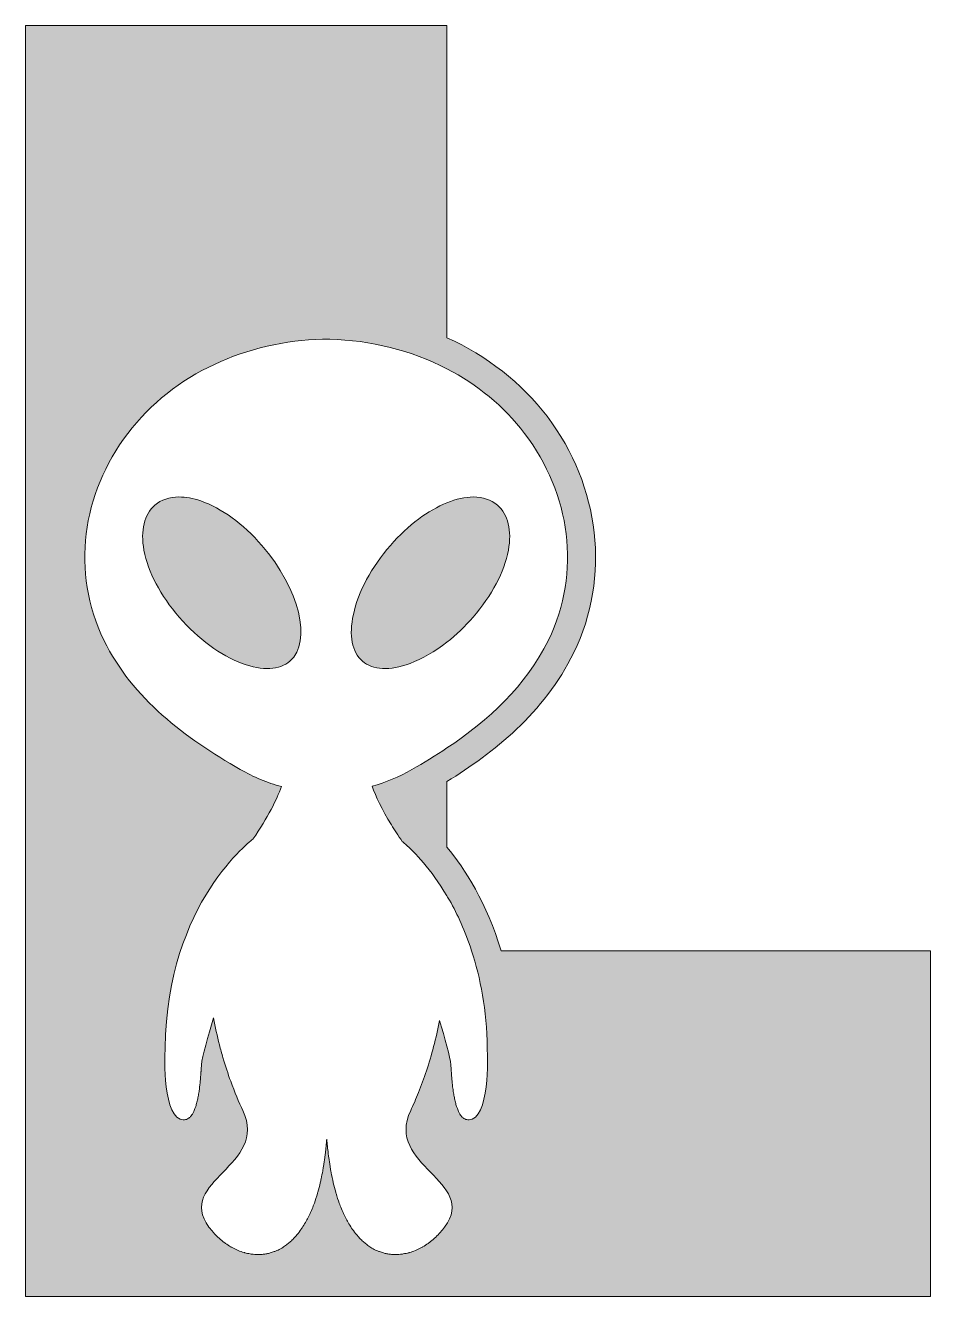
# Model space of a CAD drawing. Header units: millimetres. Extents: x -157 to -37, y -81 to 88.
import ezdxf

# ---------------------------------------------------------------- set-up
doc = ezdxf.new("R2010")
doc.units = ezdxf.units.MM
doc.header["$MEASUREMENT"] = 0
doc.layers.add('Layer 1', color=7, linetype='Continuous', lineweight=0)

# ---------------------------------------------------------------- blocks, each defined once
blk = doc.blocks.new('Block_0')
at = {"layer": 'Layer 1', "transparency": 33554687}
h = blk.add_hatch(color=7, dxfattribs=at)
h.dxf.hatch_style = 2
edge = h.paths.add_edge_path()
edge.add_spline(control_points=[(-90.47, 33.54), (-84.39, 25.52), (-82.88, 15.13), (-87.31, 6.06), (-90.28, -0.04), (-95.25, -4.56), (-100.77, -8.25), (-102.29, -9.26), (-103.84, -10.21), (-105.42, -11.11), (-107.15, -12.1), (-108.92, -12.83), (-110.71, -13.33), (-110.22, -14.71), (-109.42, -16.41), (-108.15, -18.48), (-107.73, -19.16), (-107.25, -19.89), (-106.72, -20.66), (-106.6, -20.76), (-106.45, -20.89), (-106.27, -21.05), (-105.12, -22.08), (-102.9, -24.33), (-100.77, -27.91), (-100.66, -28.11), (-100.54, -28.28), (-100.42, -28.49), (-99.36, -30.36), (-98.34, -32.6), (-97.5, -35.19), (-96.32, -38.78), (-95.49, -43.05), (-95.43, -48.09), (-95.43, -48.09), (-94.93, -56.55), (-97.42, -57.55), (-97.56, -57.6), (-97.69, -57.63), (-97.82, -57.64), (-97.84, -57.64), (-97.86, -57.65), (-97.88, -57.65), (-97.97, -57.65), (-98.05, -57.64), (-98.14, -57.62), (-98.18, -57.61), (-98.23, -57.61), (-98.27, -57.6), (-98.36, -57.56), (-98.45, -57.51), (-98.53, -57.46), (-98.55, -57.44), (-98.58, -57.43), (-98.6, -57.42), (-98.7, -57.34), (-98.8, -57.24), (-98.89, -57.13), (-98.91, -57.09), (-98.94, -57.05), (-98.96, -57.01), (-99.02, -56.92), (-99.08, -56.84), (-99.14, -56.74), (-99.17, -56.68), (-99.19, -56.62), (-99.22, -56.55), (-99.27, -56.46), (-99.31, -56.37), (-99.35, -56.27), (-99.38, -56.2), (-99.41, -56.12), (-99.43, -56.04), (-99.47, -55.94), (-99.5, -55.84), (-99.54, -55.74), (-99.56, -55.65), (-99.59, -55.57), (-99.61, -55.48), (-99.64, -55.37), (-99.67, -55.27), (-99.69, -55.15), (-99.71, -55.06), (-99.73, -54.97), (-99.75, -54.87), (-99.78, -54.76), (-99.8, -54.65), (-99.82, -54.53), (-99.84, -54.44), (-99.86, -54.34), (-99.87, -54.25), (-99.89, -54.13), (-99.91, -54.01), (-99.93, -53.89), (-99.94, -53.8), (-99.96, -53.7), (-99.97, -53.6), (-99.99, -53.48), (-100, -53.37), (-100.02, -53.25), (-100.03, -53.15), (-100.04, -53.06), (-100.05, -52.96), (-100.06, -52.84), (-100.07, -52.73), (-100.08, -52.61), (-100.09, -52.52), (-100.1, -52.43), (-100.11, -52.34), (-100.12, -52.22), (-100.13, -52.11), (-100.14, -52), (-100.15, -51.91), (-100.15, -51.83), (-100.16, -51.74), (-100.17, -51.62), (-100.18, -51.51), (-100.19, -51.39), (-100.19, -51.33), (-100.19, -51.27), (-100.2, -51.21), (-100.21, -51.04), (-100.22, -50.89), (-100.23, -50.75), (-100.24, -50.59), (-100.25, -50.45), (-100.26, -50.33), (-100.33, -49.33), (-101.06, -46.76), (-101.77, -44.44), (-101.88, -45.04), (-102, -45.63), (-102.13, -46.21), (-102.38, -47.37), (-102.68, -48.5), (-103, -49.57), (-103.31, -50.64), (-103.65, -51.66), (-104, -52.62), (-104.35, -53.57), (-104.71, -54.46), (-105.06, -55.27), (-105.24, -55.67), (-105.42, -56.06), (-105.59, -56.42), (-109.07, -63.74), (-96.58, -65.78), (-101.08, -71.89), (-101.26, -72.13), (-101.46, -72.36), (-101.65, -72.58), (-101.7, -72.64), (-101.75, -72.69), (-101.8, -72.75), (-102, -72.96), (-102.21, -73.18), (-102.43, -73.37), (-102.44, -73.38), (-102.45, -73.4), (-102.47, -73.41), (-102.67, -73.59), (-102.89, -73.77), (-103.11, -73.93), (-103.17, -73.98), (-103.23, -74.02), (-103.28, -74.06), (-103.52, -74.23), (-103.76, -74.39), (-104, -74.53), (-104.03, -74.54), (-104.05, -74.55), (-104.08, -74.57), (-104.31, -74.7), (-104.54, -74.81), (-104.77, -74.92), (-104.84, -74.94), (-104.9, -74.97), (-104.96, -75), (-105.22, -75.1), (-105.48, -75.2), (-105.74, -75.28), (-105.78, -75.29), (-105.81, -75.29), (-105.85, -75.3), (-106.09, -75.37), (-106.33, -75.42), (-106.57, -75.46), (-106.63, -75.47), (-106.7, -75.48), (-106.76, -75.49), (-107.03, -75.53), (-107.3, -75.55), (-107.57, -75.55), (-107.63, -75.55), (-107.69, -75.55), (-107.75, -75.54), (-107.92, -75.54), (-108.1, -75.53), (-108.27, -75.51), (-108.35, -75.5), (-108.43, -75.49), (-108.51, -75.48), (-108.67, -75.46), (-108.83, -75.42), (-108.98, -75.39), (-109.06, -75.37), (-109.14, -75.35), (-109.22, -75.33), (-109.4, -75.28), (-109.57, -75.22), (-109.74, -75.16), (-109.8, -75.14), (-109.86, -75.12), (-109.91, -75.1), (-110.14, -75), (-110.37, -74.89), (-110.59, -74.77), (-110.64, -74.74), (-110.69, -74.71), (-110.74, -74.68), (-110.91, -74.58), (-111.09, -74.46), (-111.26, -74.34), (-111.33, -74.29), (-111.4, -74.23), (-111.47, -74.18), (-111.62, -74.06), (-111.77, -73.94), (-111.92, -73.8), (-111.99, -73.74), (-112.06, -73.67), (-112.13, -73.6), (-112.29, -73.45), (-112.44, -73.29), (-112.59, -73.12), (-112.64, -73.06), (-112.7, -73), (-112.75, -72.94), (-112.95, -72.7), (-113.15, -72.44), (-113.34, -72.17), (-113.37, -72.12), (-113.4, -72.07), (-113.43, -72.03), (-113.59, -71.79), (-113.75, -71.54), (-113.9, -71.28), (-113.96, -71.18), (-114.01, -71.07), (-114.07, -70.96), (-114.19, -70.74), (-114.31, -70.5), (-114.43, -70.26), (-114.48, -70.13), (-114.54, -70.01), (-114.6, -69.89), (-114.71, -69.62), (-114.83, -69.34), (-114.94, -69.06), (-114.98, -68.94), (-115.03, -68.83), (-115.07, -68.71), (-115.22, -68.3), (-115.36, -67.87), (-115.5, -67.42), (-115.51, -67.38), (-115.52, -67.33), (-115.53, -67.28), (-115.65, -66.87), (-115.76, -66.44), (-115.87, -66), (-115.9, -65.84), (-115.94, -65.67), (-115.97, -65.51), (-116.05, -65.16), (-116.12, -64.8), (-116.19, -64.42), (-116.23, -64.23), (-116.26, -64.04), (-116.29, -63.84), (-116.36, -63.46), (-116.41, -63.05), (-116.47, -62.64), (-116.49, -62.46), (-116.52, -62.28), (-116.54, -62.08), (-116.61, -61.48), (-116.68, -60.86), (-116.73, -60.21), (-116.78, -60.86), (-116.84, -61.48), (-116.91, -62.09), (-116.94, -62.28), (-116.96, -62.46), (-116.99, -62.64), (-117.04, -63.05), (-117.1, -63.45), (-117.16, -63.84), (-117.2, -64.04), (-117.23, -64.23), (-117.27, -64.43), (-117.33, -64.8), (-117.41, -65.15), (-117.48, -65.5), (-117.52, -65.67), (-117.55, -65.84), (-117.59, -66), (-117.69, -66.44), (-117.8, -66.86), (-117.92, -67.26), (-117.93, -67.32), (-117.95, -67.37), (-117.96, -67.42), (-118.09, -67.88), (-118.24, -68.3), (-118.38, -68.71), (-118.43, -68.83), (-118.48, -68.95), (-118.52, -69.07), (-118.63, -69.35), (-118.74, -69.62), (-118.86, -69.88), (-118.91, -70.01), (-118.97, -70.14), (-119.03, -70.26), (-119.15, -70.5), (-119.26, -70.73), (-119.38, -70.95), (-119.44, -71.06), (-119.5, -71.18), (-119.56, -71.28), (-119.71, -71.54), (-119.86, -71.78), (-120.01, -72.01), (-120.05, -72.06), (-120.08, -72.12), (-120.11, -72.17), (-120.3, -72.44), (-120.5, -72.7), (-120.7, -72.94), (-120.76, -73.01), (-120.82, -73.07), (-120.87, -73.13), (-121.02, -73.3), (-121.17, -73.45), (-121.32, -73.6), (-121.39, -73.67), (-121.47, -73.74), (-121.54, -73.81), (-121.69, -73.94), (-121.83, -74.06), (-121.98, -74.17), (-122.05, -74.23), (-122.12, -74.29), (-122.2, -74.34), (-122.37, -74.46), (-122.54, -74.57), (-122.71, -74.68), (-122.76, -74.71), (-122.81, -74.74), (-122.86, -74.77), (-123.09, -74.89), (-123.31, -75), (-123.54, -75.1), (-123.6, -75.12), (-123.66, -75.14), (-123.71, -75.16), (-123.89, -75.22), (-124.06, -75.28), (-124.23, -75.33), (-124.31, -75.35), (-124.39, -75.37), (-124.47, -75.39), (-124.63, -75.42), (-124.79, -75.46), (-124.94, -75.48), (-125.03, -75.49), (-125.11, -75.5), (-125.19, -75.51), (-125.36, -75.53), (-125.53, -75.54), (-125.71, -75.54), (-125.76, -75.55), (-125.82, -75.55), (-125.88, -75.55), (-126.15, -75.55), (-126.42, -75.53), (-126.69, -75.49), (-126.76, -75.48), (-126.82, -75.47), (-126.89, -75.46), (-127.13, -75.42), (-127.37, -75.37), (-127.61, -75.3), (-127.64, -75.29), (-127.68, -75.29), (-127.71, -75.28), (-127.98, -75.2), (-128.24, -75.1), (-128.5, -75), (-128.56, -74.97), (-128.62, -74.94), (-128.68, -74.92), (-128.92, -74.81), (-129.15, -74.7), (-129.38, -74.57), (-129.4, -74.55), (-129.43, -74.54), (-129.45, -74.53), (-129.7, -74.39), (-129.94, -74.23), (-130.17, -74.06), (-130.23, -74.02), (-130.29, -73.98), (-130.34, -73.93), (-130.57, -73.77), (-130.78, -73.59), (-130.99, -73.4), (-131, -73.39), (-131.02, -73.38), (-131.03, -73.37), (-131.25, -73.18), (-131.46, -72.96), (-131.66, -72.75), (-131.71, -72.69), (-131.75, -72.64), (-131.8, -72.59), (-132, -72.36), (-132.19, -72.13), (-132.37, -71.89), (-136.88, -65.78), (-124.39, -63.74), (-127.87, -56.42), (-128.4, -55.31), (-128.96, -53.99), (-129.49, -52.51), (-129.85, -51.53), (-130.19, -50.48), (-130.52, -49.38), (-130.68, -48.83), (-130.83, -48.26), (-130.98, -47.69), (-131.27, -46.54), (-131.54, -45.34), (-131.75, -44.11), (-132.49, -46.5), (-133.29, -49.28), (-133.36, -50.33), (-133.37, -50.45), (-133.38, -50.6), (-133.39, -50.75), (-133.4, -50.89), (-133.41, -51.04), (-133.42, -51.21), (-133.43, -51.26), (-133.43, -51.32), (-133.44, -51.38), (-133.44, -51.5), (-133.45, -51.62), (-133.46, -51.75), (-133.47, -51.82), (-133.48, -51.9), (-133.48, -51.98), (-133.49, -52.1), (-133.5, -52.22), (-133.51, -52.35), (-133.52, -52.43), (-133.53, -52.51), (-133.54, -52.6), (-133.55, -52.72), (-133.56, -52.84), (-133.57, -52.97), (-133.58, -53.06), (-133.6, -53.15), (-133.61, -53.24), (-133.62, -53.36), (-133.64, -53.49), (-133.65, -53.61), (-133.67, -53.7), (-133.68, -53.79), (-133.69, -53.89), (-133.71, -54.01), (-133.73, -54.13), (-133.75, -54.25), (-133.77, -54.35), (-133.78, -54.44), (-133.8, -54.53), (-133.82, -54.65), (-133.85, -54.77), (-133.87, -54.88), (-133.89, -54.97), (-133.91, -55.06), (-133.93, -55.15), (-133.96, -55.26), (-133.99, -55.38), (-134.02, -55.49), (-134.04, -55.57), (-134.06, -55.65), (-134.08, -55.73), (-134.12, -55.84), (-134.15, -55.95), (-134.19, -56.05), (-134.22, -56.13), (-134.24, -56.2), (-134.27, -56.27), (-134.31, -56.37), (-134.36, -56.47), (-134.4, -56.56), (-134.43, -56.62), (-134.46, -56.68), (-134.49, -56.74), (-134.54, -56.84), (-134.6, -56.93), (-134.67, -57.02), (-134.69, -57.05), (-134.71, -57.09), (-134.74, -57.13), (-134.83, -57.24), (-134.92, -57.34), (-135.03, -57.42), (-135.05, -57.43), (-135.07, -57.44), (-135.09, -57.45), (-135.17, -57.51), (-135.26, -57.56), (-135.36, -57.6), (-135.4, -57.61), (-135.44, -57.61), (-135.49, -57.62), (-135.57, -57.64), (-135.65, -57.65), (-135.74, -57.65), (-135.76, -57.65), (-135.78, -57.64), (-135.8, -57.64), (-135.93, -57.63), (-136.06, -57.6), (-136.2, -57.55), (-138.69, -56.55), (-138.19, -48.09), (-138.19, -48.09), (-137.94, -28.68), (-126.53, -20.37), (-126.53, -20.37), (-124.54, -17.45), (-123.39, -15.15), (-122.76, -13.37), (-123.68, -13.12), (-124.6, -12.81), (-125.51, -12.44), (-126.42, -12.06), (-127.32, -11.62), (-128.21, -11.11), (-135.51, -6.93), (-142.52, -1.72), (-146.31, 6.06), (-150.74, 15.13), (-149.23, 25.52), (-143.15, 33.54), (-137.07, 41.57), (-127.2, 45.8), (-117.28, 46.05), (-117.28, 46.05), (-117.28, 46.07), (-117.28, 46.07), (-117.12, 46.07), (-116.97, 46.06), (-116.81, 46.06), (-116.65, 46.06), (-116.5, 46.07), (-116.34, 46.07), (-116.34, 46.07), (-116.34, 46.05), (-116.34, 46.05), (-110.93, 45.91), (-105.54, 44.59), (-100.77, 42.11), (-96.79, 40.05), (-93.24, 37.19), (-90.47, 33.54)], knot_values=[0, 0, 0, 0, 1, 1, 1, 2, 2, 2, 3, 3, 3, 4, 4, 4, 5, 5, 5, 6, 6, 6, 7, 7, 7, 8, 8, 8, 9, 9, 9, 10, 10, 10, 11, 11, 11, 12, 12, 12, 13, 13, 13, 14, 14, 14, 15, 15, 15, 16, 16, 16, 17, 17, 17, 18, 18, 18, 19, 19, 19, 20, 20, 20, 21, 21, 21, 22, 22, 22, 23, 23, 23, 24, 24, 24, 25, 25, 25, 26, 26, 26, 27, 27, 27, 28, 28, 28, 29, 29, 29, 30, 30, 30, 31, 31, 31, 32, 32, 32, 33, 33, 33, 34, 34, 34, 35, 35, 35, 36, 36, 36, 37, 37, 37, 38, 38, 38, 39, 39, 39, 40, 40, 40, 41, 41, 41, 42, 42, 42, 43, 43, 43, 44, 44, 44, 45, 45, 45, 46, 46, 46, 47, 47, 47, 48, 48, 48, 49, 49, 49, 50, 50, 50, 51, 51, 51, 52, 52, 52, 53, 53, 53, 54, 54, 54, 55, 55, 55, 56, 56, 56, 57, 57, 57, 58, 58, 58, 59, 59, 59, 60, 60, 60, 61, 61, 61, 62, 62, 62, 63, 63, 63, 64, 64, 64, 65, 65, 65, 66, 66, 66, 67, 67, 67, 68, 68, 68, 69, 69, 69, 70, 70, 70, 71, 71, 71, 72, 72, 72, 73, 73, 73, 74, 74, 74, 75, 75, 75, 76, 76, 76, 77, 77, 77, 78, 78, 78, 79, 79, 79, 80, 80, 80, 81, 81, 81, 82, 82, 82, 83, 83, 83, 84, 84, 84, 85, 85, 85, 86, 86, 86, 87, 87, 87, 88, 88, 88, 89, 89, 89, 90, 90, 90, 91, 91, 91, 92, 92, 92, 93, 93, 93, 94, 94, 94, 95, 95, 95, 96, 96, 96, 97, 97, 97, 98, 98, 98, 99, 99, 99, 100, 100, 100, 101, 101, 101, 102, 102, 102, 103, 103, 103, 104, 104, 104, 105, 105, 105, 106, 106, 106, 107, 107, 107, 108, 108, 108, 109, 109, 109, 110, 110, 110, 111, 111, 111, 112, 112, 112, 113, 113, 113, 114, 114, 114, 115, 115, 115, 116, 116, 116, 117, 117, 117, 118, 118, 118, 119, 119, 119, 120, 120, 120, 121, 121, 121, 122, 122, 122, 123, 123, 123, 124, 124, 124, 125, 125, 125, 126, 126, 126, 127, 127, 127, 128, 128, 128, 129, 129, 129, 130, 130, 130, 131, 131, 131, 132, 132, 132, 133, 133, 133, 134, 134, 134, 135, 135, 135, 136, 136, 136, 137, 137, 137, 138, 138, 138, 139, 139, 139, 140, 140, 140, 141, 141, 141, 142, 142, 142, 143, 143, 143, 144, 144, 144, 145, 145, 145, 146, 146, 146, 147, 147, 147, 148, 148, 148, 149, 149, 149, 150, 150, 150, 151, 151, 151, 152, 152, 152, 153, 153, 153, 154, 154, 154, 155, 155, 155, 156, 156, 156, 157, 157, 157, 158, 158, 158, 159, 159, 159, 160, 160, 160, 161, 161, 161, 162, 162, 162, 163, 163, 163, 164, 164, 164, 165, 165, 165, 166, 166, 166, 167, 167, 167, 168, 168, 168, 169, 169, 169, 170, 170, 170, 171, 171, 171, 172, 172, 172, 173, 173, 173, 174, 174, 174, 175, 175, 175, 176, 176, 176, 177, 177, 177, 178, 178, 178, 179, 179, 179, 180, 180, 180, 181, 181, 181, 182, 182, 182, 183, 183, 183, 184, 184, 184, 185, 185, 185, 186, 186, 186, 187, 187, 187, 188, 188, 188, 189, 189, 189, 190, 190, 190, 191, 191, 191, 192, 192, 192, 193, 193, 193, 193], degree=3, periodic=0)
edge = h.paths.add_edge_path()
edge.add_spline(control_points=[(-93.59, -35.19), (-95.47, -28.86), (-98.39, -24.32), (-100.77, -21.42), (-100.77, -21.42), (-100.77, -12.71), (-100.77, -12.71), (-94.64, -8.93), (-87.86, -3.63), (-83.94, 4.41), (-79.05, 14.44), (-80.4, 26.47), (-87.48, 35.81), (-90.87, 40.28), (-95.48, 43.84), (-100.77, 46.25), (-100.77, 46.25), (-100.77, 87.73), (-100.77, 87.73), (-100.77, 87.73), (-156.74, 87.73), (-156.74, 87.73), (-156.74, 87.73), (-156.74, -81.13), (-156.74, -81.13), (-156.74, -81.13), (-36.56, -81.13), (-36.56, -81.13), (-36.56, -81.13), (-36.56, -35.19), (-36.56, -35.19), (-36.56, -35.19), (-93.59, -35.19), (-93.59, -35.19)], knot_values=[0, 0, 0, 0, 1, 1, 1, 2, 2, 2, 3, 3, 3, 4, 4, 4, 5, 5, 5, 6, 6, 6, 7, 7, 7, 8, 8, 8, 9, 9, 9, 10, 10, 10, 11, 11, 11, 11], degree=3, periodic=0)
h = blk.add_hatch(color=7, dxfattribs=at)
h.dxf.hatch_style = 2
edge = h.paths.add_edge_path()
edge.add_spline(control_points=[(-133.46, 24.57), (-134.49, 24.92), (-135.46, 25.09), (-136.35, 25.09), (-137.62, 25.09), (-138.72, 24.73), (-139.55, 24), (-140.97, 22.77), (-141.48, 20.64), (-141, 18.01), (-140.47, 15.14), (-138.81, 11.99), (-136.33, 9.13), (-133.8, 6.22), (-130.83, 4.04), (-127.95, 2.97), (-125.25, 1.97), (-123.01, 2.09), (-121.62, 3.29), (-118.65, 5.87), (-120.36, 12.91), (-125.35, 18.66), (-127.84, 21.53), (-130.72, 23.63), (-133.46, 24.57)], knot_values=[0, 0, 0, 0, 1, 1, 1, 2, 2, 2, 3, 3, 3, 4, 4, 4, 5, 5, 5, 6, 6, 6, 7, 7, 7, 8, 8, 8, 8], degree=3, periodic=0)
h = blk.add_hatch(color=7, dxfattribs=at)
h.dxf.hatch_style = 2
edge = h.paths.add_edge_path()
edge.add_spline(control_points=[(-105.68, 2.97), (-104.04, 3.58), (-102.37, 4.56), (-100.77, 5.81), (-99.56, 6.77), (-98.38, 7.88), (-97.3, 9.13), (-94.81, 11.99), (-93.15, 15.14), (-92.62, 18.01), (-92.14, 20.64), (-92.65, 22.77), (-94.07, 24), (-94.92, 24.74), (-96.02, 25.09), (-97.27, 25.09), (-98.34, 25.09), (-99.53, 24.83), (-100.77, 24.33), (-103.25, 23.33), (-105.91, 21.38), (-108.27, 18.66), (-110.8, 15.76), (-112.55, 12.51), (-113.2, 9.5), (-113.81, 6.7), (-113.38, 4.49), (-112, 3.29), (-110.61, 2.09), (-108.37, 1.97), (-105.68, 2.97)], knot_values=[0, 0, 0, 0, 1, 1, 1, 2, 2, 2, 3, 3, 3, 4, 4, 4, 5, 5, 5, 6, 6, 6, 7, 7, 7, 8, 8, 8, 9, 9, 9, 10, 10, 10, 10], degree=3, periodic=0)
at = {"layer": 'Layer 1'}
for points, knots in [([(-93.59, -35.19), (-95.47, -28.86), (-98.39, -24.32), (-100.77, -21.42), (-100.77, -21.42), (-100.77, -12.71), (-100.77, -12.71), (-94.64, -8.93), (-87.86, -3.63), (-83.94, 4.41), (-79.05, 14.44), (-80.4, 26.47), (-87.48, 35.81), (-90.87, 40.28), (-95.48, 43.84), (-100.77, 46.25), (-100.77, 46.25), (-100.77, 87.73), (-100.77, 87.73), (-100.77, 87.73), (-156.74, 87.73), (-156.74, 87.73), (-156.74, 87.73), (-156.74, -81.13), (-156.74, -81.13), (-156.74, -81.13), (-36.56, -81.13), (-36.56, -81.13), (-36.56, -81.13), (-36.56, -35.19), (-36.56, -35.19), (-36.56, -35.19), (-93.59, -35.19), (-93.59, -35.19)], [0, 0, 0, 0, 1, 1, 1, 2, 2, 2, 3, 3, 3, 4, 4, 4, 5, 5, 5, 6, 6, 6, 7, 7, 7, 8, 8, 8, 9, 9, 9, 10, 10, 10, 11, 11, 11, 11]), ([(-90.47, 33.54), (-84.39, 25.52), (-82.88, 15.13), (-87.31, 6.06), (-90.28, -0.04), (-95.25, -4.56), (-100.77, -8.25), (-102.29, -9.26), (-103.84, -10.21), (-105.42, -11.11), (-107.15, -12.1), (-108.92, -12.83), (-110.71, -13.33), (-110.22, -14.71), (-109.42, -16.41), (-108.15, -18.48), (-107.73, -19.16), (-107.25, -19.89), (-106.72, -20.66), (-106.6, -20.76), (-106.45, -20.89), (-106.27, -21.05), (-105.12, -22.08), (-102.9, -24.33), (-100.77, -27.91), (-100.66, -28.11), (-100.54, -28.28), (-100.42, -28.49), (-99.36, -30.36), (-98.34, -32.6), (-97.5, -35.19), (-96.32, -38.78), (-95.49, -43.05), (-95.43, -48.09), (-95.43, -48.09), (-94.93, -56.55), (-97.42, -57.55), (-97.56, -57.6), (-97.69, -57.63), (-97.82, -57.64), (-97.84, -57.64), (-97.86, -57.65), (-97.88, -57.65), (-97.97, -57.65), (-98.05, -57.64), (-98.14, -57.62), (-98.18, -57.61), (-98.23, -57.61), (-98.27, -57.6), (-98.36, -57.56), (-98.45, -57.51), (-98.53, -57.46), (-98.55, -57.44), (-98.58, -57.43), (-98.6, -57.42), (-98.7, -57.34), (-98.8, -57.24), (-98.89, -57.13), (-98.91, -57.09), (-98.94, -57.05), (-98.96, -57.01), (-99.02, -56.92), (-99.08, -56.84), (-99.14, -56.74), (-99.17, -56.68), (-99.19, -56.62), (-99.22, -56.55), (-99.27, -56.46), (-99.31, -56.37), (-99.35, -56.27), (-99.38, -56.2), (-99.41, -56.12), (-99.43, -56.04), (-99.47, -55.94), (-99.5, -55.84), (-99.54, -55.74), (-99.56, -55.65), (-99.59, -55.57), (-99.61, -55.48), (-99.64, -55.37), (-99.67, -55.27), (-99.69, -55.15), (-99.71, -55.06), (-99.73, -54.97), (-99.75, -54.87), (-99.78, -54.76), (-99.8, -54.65), (-99.82, -54.53), (-99.84, -54.44), (-99.86, -54.34), (-99.87, -54.25), (-99.89, -54.13), (-99.91, -54.01), (-99.93, -53.89), (-99.94, -53.8), (-99.96, -53.7), (-99.97, -53.6), (-99.99, -53.48), (-100, -53.37), (-100.02, -53.25), (-100.03, -53.15), (-100.04, -53.06), (-100.05, -52.96), (-100.06, -52.84), (-100.07, -52.73), (-100.08, -52.61), (-100.09, -52.52), (-100.1, -52.43), (-100.11, -52.34), (-100.12, -52.22), (-100.13, -52.11), (-100.14, -52), (-100.15, -51.91), (-100.15, -51.83), (-100.16, -51.74), (-100.17, -51.62), (-100.18, -51.51), (-100.19, -51.39), (-100.19, -51.33), (-100.19, -51.27), (-100.2, -51.21), (-100.21, -51.04), (-100.22, -50.89), (-100.23, -50.75), (-100.24, -50.59), (-100.25, -50.45), (-100.26, -50.33), (-100.33, -49.33), (-101.06, -46.76), (-101.77, -44.44), (-101.88, -45.04), (-102, -45.63), (-102.13, -46.21), (-102.38, -47.37), (-102.68, -48.5), (-103, -49.57), (-103.31, -50.64), (-103.65, -51.66), (-104, -52.62), (-104.35, -53.57), (-104.71, -54.46), (-105.06, -55.27), (-105.24, -55.67), (-105.42, -56.06), (-105.59, -56.42), (-109.07, -63.74), (-96.58, -65.78), (-101.08, -71.89), (-101.26, -72.13), (-101.46, -72.36), (-101.65, -72.58), (-101.7, -72.64), (-101.75, -72.69), (-101.8, -72.75), (-102, -72.96), (-102.21, -73.18), (-102.43, -73.37), (-102.44, -73.38), (-102.45, -73.4), (-102.47, -73.41), (-102.67, -73.59), (-102.89, -73.77), (-103.11, -73.93), (-103.17, -73.98), (-103.23, -74.02), (-103.28, -74.06), (-103.52, -74.23), (-103.76, -74.39), (-104, -74.53), (-104.03, -74.54), (-104.05, -74.55), (-104.08, -74.57), (-104.31, -74.7), (-104.54, -74.81), (-104.77, -74.92), (-104.84, -74.94), (-104.9, -74.97), (-104.96, -75), (-105.22, -75.1), (-105.48, -75.2), (-105.74, -75.28), (-105.78, -75.29), (-105.81, -75.29), (-105.85, -75.3), (-106.09, -75.37), (-106.33, -75.42), (-106.57, -75.46), (-106.63, -75.47), (-106.7, -75.48), (-106.76, -75.49), (-107.03, -75.53), (-107.3, -75.55), (-107.57, -75.55), (-107.63, -75.55), (-107.69, -75.55), (-107.75, -75.54), (-107.92, -75.54), (-108.1, -75.53), (-108.27, -75.51), (-108.35, -75.5), (-108.43, -75.49), (-108.51, -75.48), (-108.67, -75.46), (-108.83, -75.42), (-108.98, -75.39), (-109.06, -75.37), (-109.14, -75.35), (-109.22, -75.33), (-109.4, -75.28), (-109.57, -75.22), (-109.74, -75.16), (-109.8, -75.14), (-109.86, -75.12), (-109.91, -75.1), (-110.14, -75), (-110.37, -74.89), (-110.59, -74.77), (-110.64, -74.74), (-110.69, -74.71), (-110.74, -74.68), (-110.91, -74.58), (-111.09, -74.46), (-111.26, -74.34), (-111.33, -74.29), (-111.4, -74.23), (-111.47, -74.18), (-111.62, -74.06), (-111.77, -73.94), (-111.92, -73.8), (-111.99, -73.74), (-112.06, -73.67), (-112.13, -73.6), (-112.29, -73.45), (-112.44, -73.29), (-112.59, -73.12), (-112.64, -73.06), (-112.7, -73), (-112.75, -72.94), (-112.95, -72.7), (-113.15, -72.44), (-113.34, -72.17), (-113.37, -72.12), (-113.4, -72.07), (-113.43, -72.03), (-113.59, -71.79), (-113.75, -71.54), (-113.9, -71.28), (-113.96, -71.18), (-114.01, -71.07), (-114.07, -70.96), (-114.19, -70.74), (-114.31, -70.5), (-114.43, -70.26), (-114.48, -70.13), (-114.54, -70.01), (-114.6, -69.89), (-114.71, -69.62), (-114.83, -69.34), (-114.94, -69.06), (-114.98, -68.94), (-115.03, -68.83), (-115.07, -68.71), (-115.22, -68.3), (-115.36, -67.87), (-115.5, -67.42), (-115.51, -67.38), (-115.52, -67.33), (-115.53, -67.28), (-115.65, -66.87), (-115.76, -66.44), (-115.87, -66), (-115.9, -65.84), (-115.94, -65.67), (-115.97, -65.51), (-116.05, -65.16), (-116.12, -64.8), (-116.19, -64.42), (-116.23, -64.23), (-116.26, -64.04), (-116.29, -63.84), (-116.36, -63.46), (-116.41, -63.05), (-116.47, -62.64), (-116.49, -62.46), (-116.52, -62.28), (-116.54, -62.08), (-116.61, -61.48), (-116.68, -60.86), (-116.73, -60.21), (-116.78, -60.86), (-116.84, -61.48), (-116.91, -62.09), (-116.94, -62.28), (-116.96, -62.46), (-116.99, -62.64), (-117.04, -63.05), (-117.1, -63.45), (-117.16, -63.84), (-117.2, -64.04), (-117.23, -64.23), (-117.27, -64.43), (-117.33, -64.8), (-117.41, -65.15), (-117.48, -65.5), (-117.52, -65.67), (-117.55, -65.84), (-117.59, -66), (-117.69, -66.44), (-117.8, -66.86), (-117.92, -67.26), (-117.93, -67.32), (-117.95, -67.37), (-117.96, -67.42), (-118.09, -67.88), (-118.24, -68.3), (-118.38, -68.71), (-118.43, -68.83), (-118.48, -68.95), (-118.52, -69.07), (-118.63, -69.35), (-118.74, -69.62), (-118.86, -69.88), (-118.91, -70.01), (-118.97, -70.14), (-119.03, -70.26), (-119.15, -70.5), (-119.26, -70.73), (-119.38, -70.95), (-119.44, -71.06), (-119.5, -71.18), (-119.56, -71.28), (-119.71, -71.54), (-119.86, -71.78), (-120.01, -72.01), (-120.05, -72.06), (-120.08, -72.12), (-120.11, -72.17), (-120.3, -72.44), (-120.5, -72.7), (-120.7, -72.94), (-120.76, -73.01), (-120.82, -73.07), (-120.87, -73.13), (-121.02, -73.3), (-121.17, -73.45), (-121.32, -73.6), (-121.39, -73.67), (-121.47, -73.74), (-121.54, -73.81), (-121.69, -73.94), (-121.83, -74.06), (-121.98, -74.17), (-122.05, -74.23), (-122.12, -74.29), (-122.2, -74.34), (-122.37, -74.46), (-122.54, -74.57), (-122.71, -74.68), (-122.76, -74.71), (-122.81, -74.74), (-122.86, -74.77), (-123.09, -74.89), (-123.31, -75), (-123.54, -75.1), (-123.6, -75.12), (-123.66, -75.14), (-123.71, -75.16), (-123.89, -75.22), (-124.06, -75.28), (-124.23, -75.33), (-124.31, -75.35), (-124.39, -75.37), (-124.47, -75.39), (-124.63, -75.42), (-124.79, -75.46), (-124.94, -75.48), (-125.03, -75.49), (-125.11, -75.5), (-125.19, -75.51), (-125.36, -75.53), (-125.53, -75.54), (-125.71, -75.54), (-125.76, -75.55), (-125.82, -75.55), (-125.88, -75.55), (-126.15, -75.55), (-126.42, -75.53), (-126.69, -75.49), (-126.76, -75.48), (-126.82, -75.47), (-126.89, -75.46), (-127.13, -75.42), (-127.37, -75.37), (-127.61, -75.3), (-127.64, -75.29), (-127.68, -75.29), (-127.71, -75.28), (-127.98, -75.2), (-128.24, -75.1), (-128.5, -75), (-128.56, -74.97), (-128.62, -74.94), (-128.68, -74.92), (-128.92, -74.81), (-129.15, -74.7), (-129.38, -74.57), (-129.4, -74.55), (-129.43, -74.54), (-129.45, -74.53), (-129.7, -74.39), (-129.94, -74.23), (-130.17, -74.06), (-130.23, -74.02), (-130.29, -73.98), (-130.34, -73.93), (-130.57, -73.77), (-130.78, -73.59), (-130.99, -73.4), (-131, -73.39), (-131.02, -73.38), (-131.03, -73.37), (-131.25, -73.18), (-131.46, -72.96), (-131.66, -72.75), (-131.71, -72.69), (-131.75, -72.64), (-131.8, -72.59), (-132, -72.36), (-132.19, -72.13), (-132.37, -71.89), (-136.88, -65.78), (-124.39, -63.74), (-127.87, -56.42), (-128.4, -55.31), (-128.96, -53.99), (-129.49, -52.51), (-129.85, -51.53), (-130.19, -50.48), (-130.52, -49.38), (-130.68, -48.83), (-130.83, -48.26), (-130.98, -47.69), (-131.27, -46.54), (-131.54, -45.34), (-131.75, -44.11), (-132.49, -46.5), (-133.29, -49.28), (-133.36, -50.33), (-133.37, -50.45), (-133.38, -50.6), (-133.39, -50.75), (-133.4, -50.89), (-133.41, -51.04), (-133.42, -51.21), (-133.43, -51.26), (-133.43, -51.32), (-133.44, -51.38), (-133.44, -51.5), (-133.45, -51.62), (-133.46, -51.75), (-133.47, -51.82), (-133.48, -51.9), (-133.48, -51.98), (-133.49, -52.1), (-133.5, -52.22), (-133.51, -52.35), (-133.52, -52.43), (-133.53, -52.51), (-133.54, -52.6), (-133.55, -52.72), (-133.56, -52.84), (-133.57, -52.97), (-133.58, -53.06), (-133.6, -53.15), (-133.61, -53.24), (-133.62, -53.36), (-133.64, -53.49), (-133.65, -53.61), (-133.67, -53.7), (-133.68, -53.79), (-133.69, -53.89), (-133.71, -54.01), (-133.73, -54.13), (-133.75, -54.25), (-133.77, -54.35), (-133.78, -54.44), (-133.8, -54.53), (-133.82, -54.65), (-133.85, -54.77), (-133.87, -54.88), (-133.89, -54.97), (-133.91, -55.06), (-133.93, -55.15), (-133.96, -55.26), (-133.99, -55.38), (-134.02, -55.49), (-134.04, -55.57), (-134.06, -55.65), (-134.08, -55.73), (-134.12, -55.84), (-134.15, -55.95), (-134.19, -56.05), (-134.22, -56.13), (-134.24, -56.2), (-134.27, -56.27), (-134.31, -56.37), (-134.36, -56.47), (-134.4, -56.56), (-134.43, -56.62), (-134.46, -56.68), (-134.49, -56.74), (-134.54, -56.84), (-134.6, -56.93), (-134.67, -57.02), (-134.69, -57.05), (-134.71, -57.09), (-134.74, -57.13), (-134.83, -57.24), (-134.92, -57.34), (-135.03, -57.42), (-135.05, -57.43), (-135.07, -57.44), (-135.09, -57.45), (-135.17, -57.51), (-135.26, -57.56), (-135.36, -57.6), (-135.4, -57.61), (-135.44, -57.61), (-135.49, -57.62), (-135.57, -57.64), (-135.65, -57.65), (-135.74, -57.65), (-135.76, -57.65), (-135.78, -57.64), (-135.8, -57.64), (-135.93, -57.63), (-136.06, -57.6), (-136.2, -57.55), (-138.69, -56.55), (-138.19, -48.09), (-138.19, -48.09), (-137.94, -28.68), (-126.53, -20.37), (-126.53, -20.37), (-124.54, -17.45), (-123.39, -15.15), (-122.76, -13.37), (-123.68, -13.12), (-124.6, -12.81), (-125.51, -12.44), (-126.42, -12.06), (-127.32, -11.62), (-128.21, -11.11), (-135.51, -6.93), (-142.52, -1.72), (-146.31, 6.06), (-150.74, 15.13), (-149.23, 25.52), (-143.15, 33.54), (-137.07, 41.57), (-127.2, 45.8), (-117.28, 46.05), (-117.28, 46.05), (-117.28, 46.07), (-117.28, 46.07), (-117.12, 46.07), (-116.97, 46.06), (-116.81, 46.06), (-116.65, 46.06), (-116.5, 46.07), (-116.34, 46.07), (-116.34, 46.07), (-116.34, 46.05), (-116.34, 46.05), (-110.93, 45.91), (-105.54, 44.59), (-100.77, 42.11), (-96.79, 40.05), (-93.24, 37.19), (-90.47, 33.54)], [0, 0, 0, 0, 1, 1, 1, 2, 2, 2, 3, 3, 3, 4, 4, 4, 5, 5, 5, 6, 6, 6, 7, 7, 7, 8, 8, 8, 9, 9, 9, 10, 10, 10, 11, 11, 11, 12, 12, 12, 13, 13, 13, 14, 14, 14, 15, 15, 15, 16, 16, 16, 17, 17, 17, 18, 18, 18, 19, 19, 19, 20, 20, 20, 21, 21, 21, 22, 22, 22, 23, 23, 23, 24, 24, 24, 25, 25, 25, 26, 26, 26, 27, 27, 27, 28, 28, 28, 29, 29, 29, 30, 30, 30, 31, 31, 31, 32, 32, 32, 33, 33, 33, 34, 34, 34, 35, 35, 35, 36, 36, 36, 37, 37, 37, 38, 38, 38, 39, 39, 39, 40, 40, 40, 41, 41, 41, 42, 42, 42, 43, 43, 43, 44, 44, 44, 45, 45, 45, 46, 46, 46, 47, 47, 47, 48, 48, 48, 49, 49, 49, 50, 50, 50, 51, 51, 51, 52, 52, 52, 53, 53, 53, 54, 54, 54, 55, 55, 55, 56, 56, 56, 57, 57, 57, 58, 58, 58, 59, 59, 59, 60, 60, 60, 61, 61, 61, 62, 62, 62, 63, 63, 63, 64, 64, 64, 65, 65, 65, 66, 66, 66, 67, 67, 67, 68, 68, 68, 69, 69, 69, 70, 70, 70, 71, 71, 71, 72, 72, 72, 73, 73, 73, 74, 74, 74, 75, 75, 75, 76, 76, 76, 77, 77, 77, 78, 78, 78, 79, 79, 79, 80, 80, 80, 81, 81, 81, 82, 82, 82, 83, 83, 83, 84, 84, 84, 85, 85, 85, 86, 86, 86, 87, 87, 87, 88, 88, 88, 89, 89, 89, 90, 90, 90, 91, 91, 91, 92, 92, 92, 93, 93, 93, 94, 94, 94, 95, 95, 95, 96, 96, 96, 97, 97, 97, 98, 98, 98, 99, 99, 99, 100, 100, 100, 101, 101, 101, 102, 102, 102, 103, 103, 103, 104, 104, 104, 105, 105, 105, 106, 106, 106, 107, 107, 107, 108, 108, 108, 109, 109, 109, 110, 110, 110, 111, 111, 111, 112, 112, 112, 113, 113, 113, 114, 114, 114, 115, 115, 115, 116, 116, 116, 117, 117, 117, 118, 118, 118, 119, 119, 119, 120, 120, 120, 121, 121, 121, 122, 122, 122, 123, 123, 123, 124, 124, 124, 125, 125, 125, 126, 126, 126, 127, 127, 127, 128, 128, 128, 129, 129, 129, 130, 130, 130, 131, 131, 131, 132, 132, 132, 133, 133, 133, 134, 134, 134, 135, 135, 135, 136, 136, 136, 137, 137, 137, 138, 138, 138, 139, 139, 139, 140, 140, 140, 141, 141, 141, 142, 142, 142, 143, 143, 143, 144, 144, 144, 145, 145, 145, 146, 146, 146, 147, 147, 147, 148, 148, 148, 149, 149, 149, 150, 150, 150, 151, 151, 151, 152, 152, 152, 153, 153, 153, 154, 154, 154, 155, 155, 155, 156, 156, 156, 157, 157, 157, 158, 158, 158, 159, 159, 159, 160, 160, 160, 161, 161, 161, 162, 162, 162, 163, 163, 163, 164, 164, 164, 165, 165, 165, 166, 166, 166, 167, 167, 167, 168, 168, 168, 169, 169, 169, 170, 170, 170, 171, 171, 171, 172, 172, 172, 173, 173, 173, 174, 174, 174, 175, 175, 175, 176, 176, 176, 177, 177, 177, 178, 178, 178, 179, 179, 179, 180, 180, 180, 181, 181, 181, 182, 182, 182, 183, 183, 183, 184, 184, 184, 185, 185, 185, 186, 186, 186, 187, 187, 187, 188, 188, 188, 189, 189, 189, 190, 190, 190, 191, 191, 191, 192, 192, 192, 193, 193, 193, 193]), ([(-133.46, 24.57), (-134.49, 24.92), (-135.46, 25.09), (-136.35, 25.09), (-137.62, 25.09), (-138.72, 24.73), (-139.55, 24), (-140.97, 22.77), (-141.48, 20.64), (-141, 18.01), (-140.47, 15.14), (-138.81, 11.99), (-136.33, 9.13), (-133.8, 6.22), (-130.83, 4.04), (-127.95, 2.97), (-125.25, 1.97), (-123.01, 2.09), (-121.62, 3.29), (-118.65, 5.87), (-120.36, 12.91), (-125.35, 18.66), (-127.84, 21.53), (-130.72, 23.63), (-133.46, 24.57)], [0, 0, 0, 0, 1, 1, 1, 2, 2, 2, 3, 3, 3, 4, 4, 4, 5, 5, 5, 6, 6, 6, 7, 7, 7, 8, 8, 8, 8]), ([(-105.68, 2.97), (-104.04, 3.58), (-102.37, 4.56), (-100.77, 5.81), (-99.56, 6.77), (-98.38, 7.88), (-97.3, 9.13), (-94.81, 11.99), (-93.15, 15.14), (-92.62, 18.01), (-92.14, 20.64), (-92.65, 22.77), (-94.07, 24), (-94.92, 24.74), (-96.02, 25.09), (-97.27, 25.09), (-98.34, 25.09), (-99.53, 24.83), (-100.77, 24.33), (-103.25, 23.33), (-105.91, 21.38), (-108.27, 18.66), (-110.8, 15.76), (-112.55, 12.51), (-113.2, 9.5), (-113.81, 6.7), (-113.38, 4.49), (-112, 3.29), (-110.61, 2.09), (-108.37, 1.97), (-105.68, 2.97)], [0, 0, 0, 0, 1, 1, 1, 2, 2, 2, 3, 3, 3, 4, 4, 4, 5, 5, 5, 6, 6, 6, 7, 7, 7, 8, 8, 8, 9, 9, 9, 10, 10, 10, 10])]:
    blk.add_open_spline(points, degree=3, knots=knots, dxfattribs=at)

msp = doc.modelspace()

# ---------------------------------------------------------------- block references
at = {"layer": 'Layer 1'}
msp.add_blockref('Block_0', (0, 0), dxfattribs=at)

doc.saveas('drawing.dxf')
